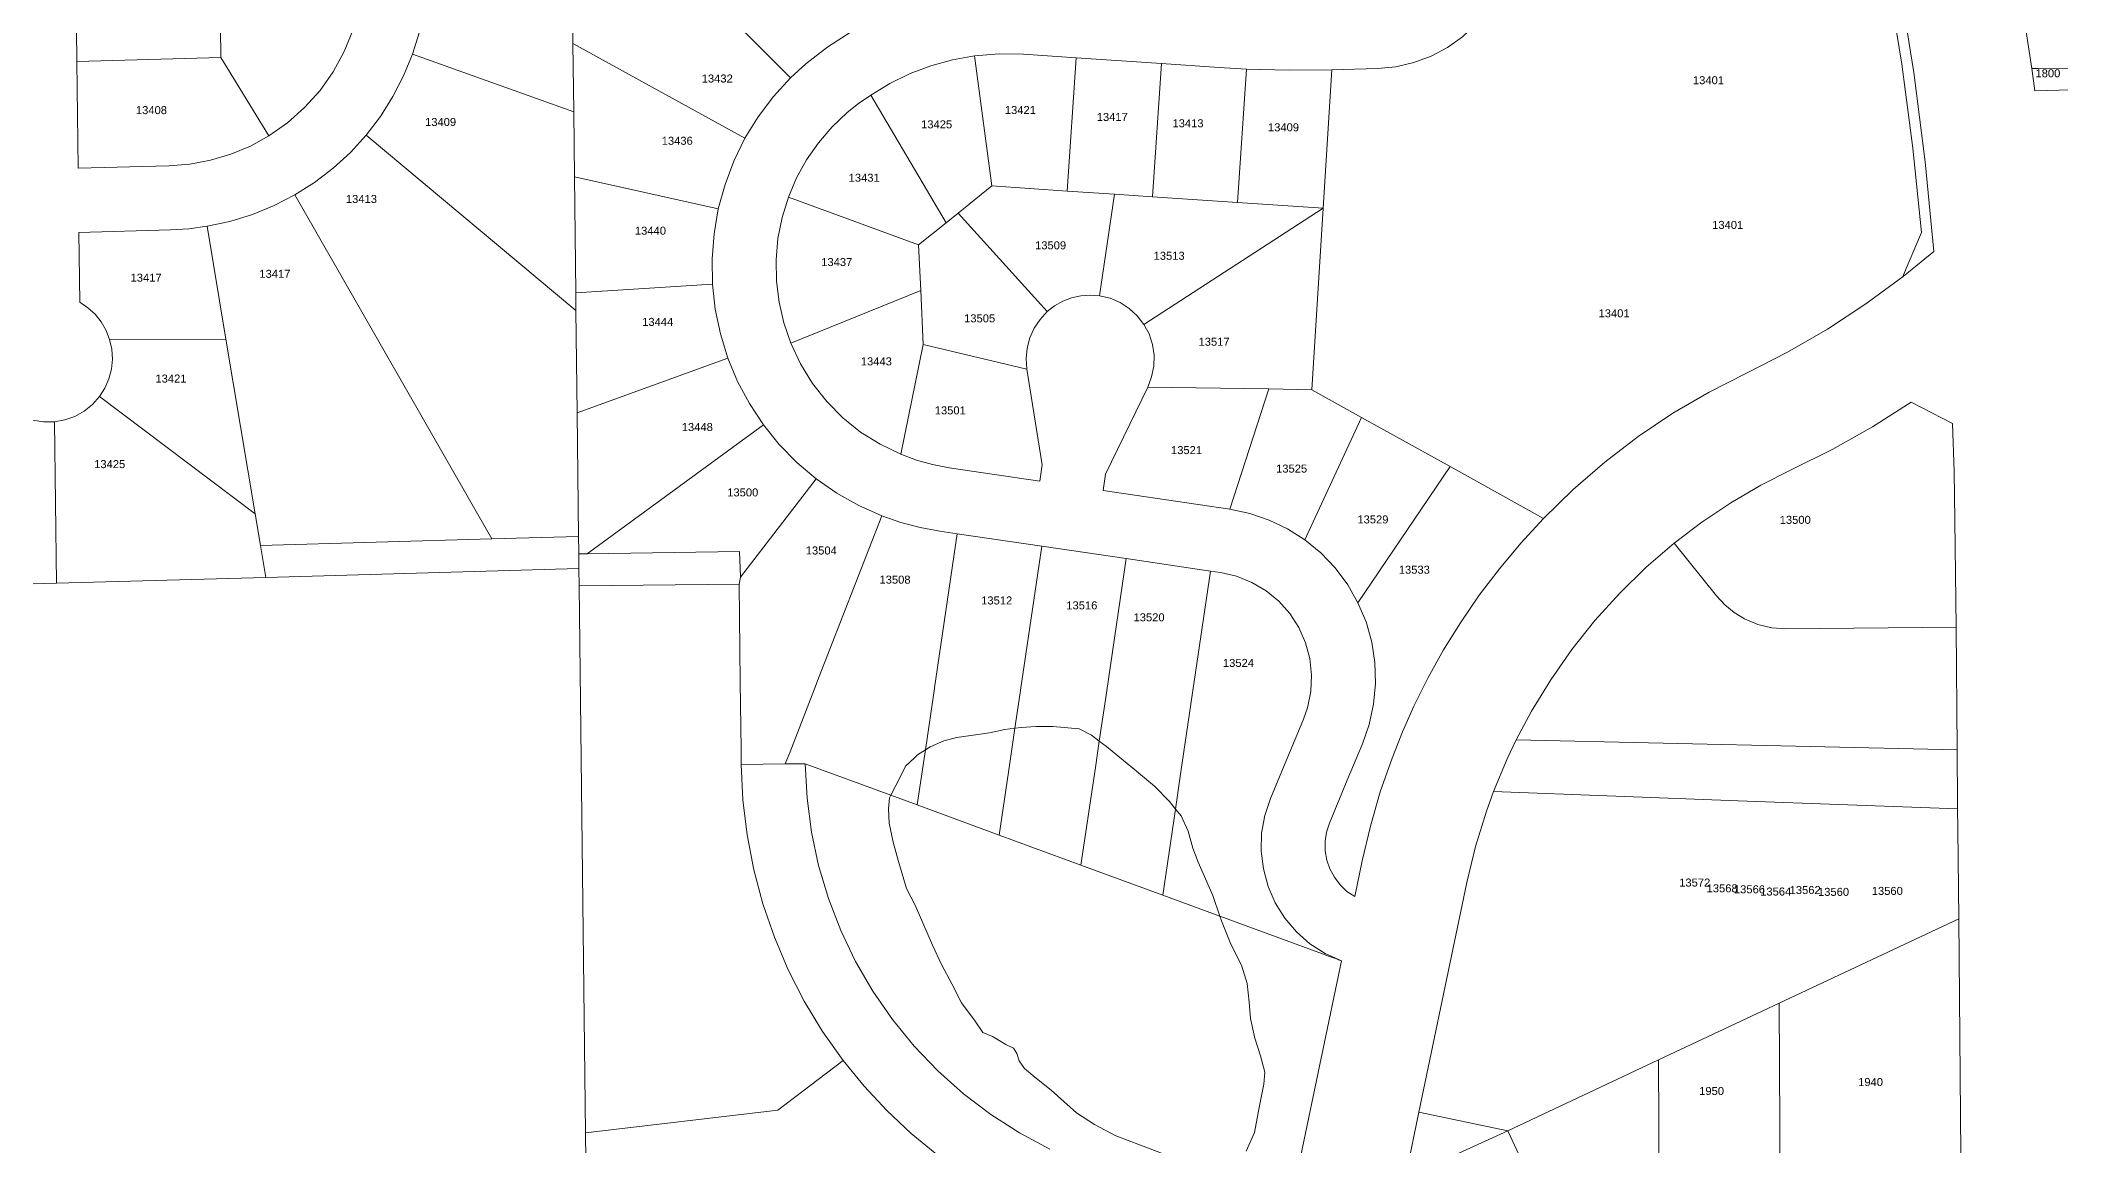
# Model space of a CAD drawing. Header units: feet. Extents: x 865220 to 5618803, y -2240498 to 1935234.
# Drawn here: x 2803852 to 2805746, y 969542 to 970577 of the extents above; entities that cross this region are included whole.
import ezdxf
from ezdxf.enums import TextEntityAlignment as Align

# ---------------------------------------------------------------- set-up
doc = ezdxf.new("R2010")
doc.units = ezdxf.units.FT
doc.header["$LTSCALE"] = 0.015
doc.header["$MEASUREMENT"] = 0
doc.layers.add('Dakota County Addresses', color=7, linetype='Continuous')
doc.layers.add('Dakota County Parcels', color=7, linetype='Continuous')
doc.styles.add('Dimensions 100', font='arial.ttf')

# ---------------------------------------------------------------- blocks, each defined once
blk = doc.blocks.new('ACMAP_ANN_TEMPLATE_Dakota County Addresses')
at = {"layer": 'Dakota County Addresses', "style": 'Dimensions 100'}
blk.add_attdef('DakotaCountyAddress', text='', height=50, dxfattribs=at).set_placement((0, 0), align=Align.CENTER)

msp = doc.modelspace()

# ---------------------------------------------------------------- linework, layer by layer
at = {"layer": 'Dakota County Parcels', "lineweight": 5}
for p, q in [((2804357.7, 970739.9), (2804555.3, 970541.6)), ((2804351.4, 970573.9), (2804350.5, 970653.7)), ((2803886.6, 970557), (2803885.6, 970642)), ((2804021.5, 970560.7), (2804020.5, 970645.6)), ((2804352.2, 970510), (2804351.4, 970573.9)), ((2804351.4, 970573.9), (2804512.7, 970485.1)), ((2803886.6, 970557), (2804021.5, 970560.7)), ((2803887.7, 970457), (2803886.6, 970557)), ((2804021.5, 970560.7), (2804066.4, 970487.4)), ((2804201.1, 970563.9), (2804352.2, 970510)), ((2804569.6, 970554.7), (2804555.3, 970541.6)), ((2804727.9, 970562.2), (2804744, 970440.4)), ((2804773.8, 970563.7), (2804823.2, 970560.3)), ((2804814.8, 970435.6), (2804823.2, 970560.3)), ((2804823.2, 970560.3), (2804903, 970555)), ((2804894.6, 970430.3), (2804903, 970555)), ((2804903, 970555), (2804957.2, 970551.3)), ((2804957.2, 970551.3), (2804982.8, 970549.9)), ((2804974.4, 970424.9), (2804982.8, 970549.9)), ((2805054.6, 970419.5), (2805062.7, 970549.3)), ((2805062.7, 970549.3), (2805105.6, 970550.5)), ((2805721.5, 970529.4), (2805718.7, 970550.3)), ((2804630.5, 970525.6), (2804701.2, 970405.9)), ((2805721.5, 970529.4), (2805756, 970530.4)), ((2804352.9, 970449), (2804352.2, 970510)), ((2804157.7, 970488.1), (2804354.3, 970323.7)), ((2803887.7, 970457), (2803972.7, 970459.3)), ((2804352.9, 970449), (2804487.7, 970418.9)), ((2804354.1, 970340.2), (2804352.9, 970449)), ((2804712.4, 970415), (2804744, 970440.4)), ((2804744, 970440.4), (2804814.8, 970435.6)), ((2804090.8, 970432), (2804275.3, 970109.9)), ((2804553.4, 970430), (2804675.4, 970385.2)), ((2804814.8, 970435.6), (2804859, 970432.7)), ((2804845, 970337.6), (2804859, 970432.7)), ((2804859, 970432.7), (2804894.6, 970430.3)), ((2804894.6, 970430.3), (2804974.4, 970424.9)), ((2804974.4, 970424.9), (2805054.6, 970419.5)), ((2804008.6, 970402.7), (2804026.2, 970297.1)), ((2804675.4, 970385.2), (2804701.2, 970405.9)), ((2804701.2, 970405.9), (2804712.4, 970415)), ((2804712.4, 970415), (2804795.9, 970322.8)), ((2804886.6, 970310.8), (2805054.6, 970419.5)), ((2805044, 970249.6), (2805054.6, 970419.5)), ((2803888.4, 970397), (2803974.3, 970399.3)), ((2803889.2, 970331.5), (2803888.4, 970397)), ((2804675.4, 970385.2), (2804677.4, 970342.5)), ((2805597.6, 970355), (2805615.4, 970396.7)), ((2805598.1, 970355.5), (2805627, 970379)), ((2804354.1, 970340.2), (2804482.2, 970348.4)), ((2804354.3, 970323.7), (2804354.1, 970340.2)), ((2804555.6, 970293.2), (2804677.4, 970342.5)), ((2804677.4, 970342.5), (2804679.7, 970291.9)), ((2804355.4, 970228), (2804354.3, 970323.7)), ((2803917.2, 970296.7), (2804026.2, 970297.1)), ((2804026.2, 970297.1), (2804053.7, 970133.4)), ((2804658.6, 970189.1), (2804679.7, 970291.9)), ((2804679.7, 970291.9), (2804777, 970268.8)), ((2804355.4, 970228), (2804496.7, 970279.2)), ((2804777, 970268.8), (2804791.3, 970179.4)), ((2804850.6, 970170.6), (2804890.2, 970252.1)), ((2804890.2, 970252.1), (2805003.7, 970250.3)), ((2803907.8, 970243.2), (2804053.7, 970133.4)), ((2804967.1, 970137.7), (2805003.7, 970250.3)), ((2805003.7, 970250.3), (2805044, 970249.6)), ((2805044, 970249.6), (2805090.6, 970223.7)), ((2805605.5, 970237.8), (2805644.5, 970218.1)), ((2803867.3, 970068.4), (2803865.5, 970219.5)), ((2804356.8, 970112.1), (2804355.4, 970228)), ((2804367.4, 970097.9), (2804530, 970216.8)), ((2805037.3, 970109.1), (2805090.6, 970223.7)), ((2805090.6, 970223.7), (2805173.6, 970177.6)), ((2804703.9, 970176.5), (2804789, 970164)), ((2804789, 970164), (2804791.3, 970179.4)), ((2805087.2, 970050.1), (2805173.6, 970177.6)), ((2805173.6, 970177.6), (2805261, 970129)), ((2804508.4, 970074), (2804579.4, 970166.3)), ((2804848.4, 970155.2), (2804850.6, 970170.6)), ((2804848.4, 970155.2), (2804967.1, 970137.7)), ((2804053.7, 970133.4), (2804058.7, 970103.8)), ((2805647.7, 970027.2), (2805646.7, 970127.6)), ((2804058.7, 970103.8), (2804275.3, 970109.9)), ((2804058.7, 970103.8), (2804063.7, 970073.9)), ((2804275.3, 970109.9), (2804356.8, 970112.1)), ((2804356.9, 970098.2), (2804356.8, 970112.1)), ((2804695.2, 970117.2), (2804711.7, 970114.7)), ((2804711.7, 970114.7), (2804790.8, 970103.1)), ((2804790.8, 970103.1), (2804869.9, 970091.4)), ((2805383.6, 970105.9), (2805423.3, 970056.5)), ((2804063.7, 970073.9), (2804357.1, 970082.1)), ((2804356.9, 970095.8), (2804356.9, 970098.2)), ((2804356.9, 970095.8), (2804364.7, 970095.9)), ((2804357.1, 970082.1), (2804356.9, 970095.8)), ((2804357.3, 970065.9), (2804357.1, 970082.1)), ((2804364.7, 970095.9), (2804507.5, 970098.2)), ((2804364.7, 970095.9), (2804367.4, 970097.9)), ((2804507.5, 970098.2), (2804508.4, 970074.7)), ((2804869.9, 970091.4), (2804949.1, 970079.7)), ((2803697.5, 970063.7), (2803867.3, 970068.4)), ((2803867.3, 970068.4), (2804063.7, 970073.9)), ((2804357.3, 970065.9), (2804507.3, 970067.6)), ((2804363.2, 969553.7), (2804357.3, 970065.9)), ((2804508.4, 970074), (2804507.3, 970067.6)), ((2804508.4, 970074.7), (2804508.4, 970074)), ((2804949.1, 970079.7), (2804958.3, 970078.3)), ((2805488.3, 970025.7), (2805647.7, 970027.2)), ((2804741.8, 969928.4), (2804756.1, 969931.3)), ((2804771.6, 969933.3), (2804785.4, 969934.2)), ((2804785.4, 969934.2), (2804801.1, 969934.2)), ((2804801.1, 969934.2), (2804825.8, 969932.1)), ((2804825.8, 969932.1), (2804837.4, 969926.1)), ((2804686.2, 969915.3), (2804699, 969920.8)), ((2804699, 969920.8), (2804711.1, 969924)), ((2804711.1, 969924), (2804741.8, 969928.4)), ((2804851.5, 969915.6), (2804867.3, 969902.5)), ((2804509.2, 969898.6), (2804550.4, 969899.1)), ((2804550.4, 969899.1), (2804569.2, 969899.3)), ((2804654.2, 969879), (2804663.3, 969897.3)), ((2804883.3, 969889.4), (2804896.4, 969878.3)), ((2804896.4, 969878.3), (2804910.4, 969863.9)), ((2805214.1, 969873.2), (2805443.4, 969864.7)), ((2804647.1, 969857), (2804648, 969867.4)), ((2804647.8, 969843.6), (2804647.1, 969857)), ((2804674.2, 969860.8), (2804750.9, 969832.6)), ((2805443.4, 969864.7), (2805649.2, 969857.2)), ((2804651.5, 969826), (2804647.8, 969843.6)), ((2804921.5, 969850.4), (2804928.1, 969836.1)), ((2804928.1, 969836.1), (2804932.4, 969820.4)), ((2804656.6, 969807.8), (2804651.5, 969826)), ((2804750.9, 969832.6), (2804827.6, 969804.4)), ((2804932.4, 969820.4), (2804937.4, 969807.2)), ((2804664.1, 969782.5), (2804656.6, 969807.8)), ((2804827.6, 969804.4), (2804904.3, 969776.3)), ((2804937.4, 969807.2), (2804951.3, 969775.9)), ((2805084.2, 969774.9), (2805091.2, 969808.4)), ((2804672.2, 969766.9), (2804664.1, 969782.5)), ((2805144.3, 969573.1), (2805189.1, 969788)), ((2804679.5, 969750.5), (2804672.2, 969766.9)), ((2804688.3, 969729.5), (2804679.5, 969750.5)), ((2804959.2, 969752.2), (2804967.9, 969730.4)), ((2805481.9, 969675.1), (2805650.2, 969754.1)), ((2805652.2, 969533.8), (2805650.2, 969754.1)), ((2804696.9, 969711.2), (2804688.3, 969729.5)), ((2804967.9, 969730.4), (2804977.9, 969710.7)), ((2805054, 969721.3), (2805055.9, 969720.6)), ((2805055.9, 969720.6), (2805057.7, 969719.9)), ((2804706.7, 969693.2), (2804696.9, 969711.2)), ((2804977.9, 969710.7), (2804983.5, 969693.5)), ((2805033.7, 969532.3), (2805071.7, 969714.8)), ((2805057.7, 969719.9), (2805059.6, 969719.2)), ((2805059.6, 969719.2), (2805061.5, 969718.5)), ((2805061.5, 969718.5), (2805063.3, 969717.8)), ((2805063.3, 969717.8), (2805065.2, 969717.1)), ((2805065.2, 969717.1), (2805067.1, 969716.5)), ((2805067.1, 969716.5), (2805069, 969715.8)), ((2805069, 969715.8), (2805071.7, 969714.8)), ((2804715.6, 969675.4), (2804706.7, 969693.2)), ((2804983.5, 969693.5), (2804985.2, 969676)), ((2804728.3, 969658.3), (2804715.6, 969675.4)), ((2804985.2, 969676), (2804986.4, 969660.6)), ((2805368.7, 969622), (2805481.9, 969675.1)), ((2805482.9, 969475.1), (2805481.9, 969675.1)), ((2804735.6, 969647.5), (2804728.3, 969658.3)), ((2804744.7, 969643.9), (2804735.6, 969647.5)), ((2804986.4, 969660.6), (2804990.4, 969642.4)), ((2804757.1, 969636.5), (2804744.7, 969643.9)), ((2804764.3, 969632.9), (2804757.1, 969636.5)), ((2804767.5, 969627.9), (2804764.3, 969632.9)), ((2804769.8, 969621.2), (2804767.5, 969627.9)), ((2804990.4, 969642.4), (2804995.9, 969625.9)), ((2804995.9, 969625.9), (2805000, 969610.6)), ((2804543.4, 969574.9), (2804604.6, 969621.5)), ((2804774.8, 969614), (2804769.8, 969621.2)), ((2804784.3, 969605.7), (2804774.8, 969614)), ((2805000, 969610.6), (2804999.1, 969599.3)), ((2805227.5, 969555.7), (2805368.7, 969622)), ((2805369.8, 969422), (2805368.7, 969622)), ((2804799.8, 969593.7), (2804784.3, 969605.7)), ((2804823.4, 969572.4), (2804799.8, 969593.7)), ((2804999.1, 969599.3), (2804994.5, 969577.4)), ((2804363.2, 969553.7), (2804543.4, 969574.9)), ((2804840.2, 969561.4), (2804823.4, 969572.4)), ((2804994.5, 969577.4), (2804990.1, 969554)), ((2805132.7, 969517), (2805144.3, 969573.1)), ((2805144.3, 969573.1), (2805227.5, 969555.7)), ((2804364.7, 969424.5), (2804363.2, 969553.7)), ((2804860.2, 969551), (2804840.2, 969561.4)), ((2804883.3, 969542), (2804860.2, 969551)), ((2804990.1, 969554), (2804982.5, 969536.4)), ((2805131.6, 969511.9), (2805227.5, 969555.7)), ((2805227.5, 969555.7), (2805304.6, 969391.4)), ((2804905.7, 969533.8), (2804883.3, 969542))]:
    msp.add_line(p, q, dxfattribs=at)
for points in [[(2805718.7, 970550.3), (2805708.4, 970618), (2805696.7, 970685.3), (2805683.4, 970752.4)], [(2805615.4, 970396.7), (2805607.2, 970475.8), (2805596.8, 970554.6), (2805584.2, 970633.1), (2805569.4, 970711.1)], [(2805627, 970379), (2805618.8, 970463), (2805608, 970546.8), (2805594.8, 970630.2), (2805579.2, 970713.2)], [(2805105.6, 970550.5), (2805122.7, 970552.1), (2805139.6, 970556), (2805155.8, 970562), (2805171, 970570.1), (2805185.1, 970580.1), (2805197.7, 970591.9), (2805208.7, 970605.2), (2805217.9, 970619.8), (2805225.1, 970635.5), (2805230.2, 970652), (2805233, 970669), (2805233.7, 970686.3)], [(2804066.4, 970487.4), (2804084, 970499.7), (2804100, 970513.9), (2804114.4, 970529.9), (2804126.8, 970547.4), (2804137.1, 970566.2), (2804145.2, 970586.1), (2804151, 970606.7), (2804154.5, 970627.9), (2804155.4, 970649.3)], [(2804201.1, 970563.9), (2804207.5, 970584.9), (2804212.1, 970606.3), (2804214.7, 970628.1), (2804215.4, 970650)], [(2804612.3, 970584.9), (2804590.2, 970570.8), (2804569.6, 970554.7)], [(2804157.7, 970488.1), (2804171, 970505.5), (2804182.7, 970524.1), (2804192.8, 970543.6), (2804201.1, 970563.9)], [(2804727.9, 970562.2), (2804707.2, 970558.5), (2804687, 970552.9), (2804667.4, 970545.6), (2804648.4, 970536.4), (2804630.5, 970525.6)], [(2804773.8, 970563.7), (2804750.8, 970564.1), (2804727.9, 970562.2)], [(2804555.3, 970541.6), (2804539.3, 970524.1), (2804525.1, 970505.2), (2804512.7, 970485.1)], [(2804982.8, 970549.9), (2805022.7, 970548.9), (2805062.7, 970549.3)], [(2805770.4, 970550.8), (2805763.1, 970550.7), (2805725, 970550.4), (2805718.7, 970550.3)], [(2804630.5, 970525.6), (2804619.2, 970517.7), (2804608.5, 970509.1)], [(2804608.5, 970509.1), (2804594.3, 970495.7), (2804581.6, 970480.9), (2804570.5, 970464.9), (2804561, 970447.9), (2804553.4, 970430)], [(2803972.7, 970459.3), (2803992.4, 970460.9), (2804011.9, 970464.5), (2804030.8, 970470.2), (2804049.1, 970477.8), (2804066.4, 970487.4)], [(2804090.8, 970432), (2804109.3, 970443.8), (2804126.7, 970457.1), (2804142.9, 970471.9), (2804157.7, 970488.1)], [(2804512.7, 970485.1), (2804502.3, 970463.8), (2804494, 970441.7), (2804487.7, 970418.9)], [(2804008.6, 970402.7), (2804030, 970407.2), (2804051, 970413.7), (2804071.3, 970422), (2804090.8, 970432)], [(2804553.4, 970430), (2804547.5, 970410.9), (2804543.6, 970391.3), (2804541.8, 970371.4), (2804542.2, 970351.4), (2804544.6, 970331.5), (2804549.1, 970312.1), (2804555.6, 970293.2)], [(2803974.3, 970399.3), (2803991.5, 970400.4), (2804008.6, 970402.7)], [(2804487.7, 970418.9), (2804483.7, 970395.6), (2804481.8, 970372.1), (2804482.2, 970348.4)], [(2804482.2, 970348.4), (2804484.9, 970324.9), (2804489.7, 970301.8), (2804496.7, 970279.2)], [(2805451.2, 970265.2), (2805489.7, 970284.7), (2805527.1, 970306.3), (2805563.3, 970329.9), (2805598.1, 970355.5)], [(2803917.2, 970296.7), (2803913.9, 970305.2), (2803909.3, 970313.1), (2803903.6, 970320.3), (2803896.8, 970326.4), (2803889.2, 970331.5)], [(2804845, 970337.6), (2804836.2, 970338.3), (2804827.4, 970337.6), (2804818.8, 970335.7), (2804810.6, 970332.5), (2804802.9, 970328.2), (2804795.9, 970322.8)], [(2804886.6, 970310.8), (2804880.4, 970318.9), (2804872.8, 970325.8), (2804864.3, 970331.3), (2804854.9, 970335.3), (2804845, 970337.6)], [(2804795.9, 970322.8), (2804789.2, 970315.5), (2804783.7, 970307.2), (2804779.6, 970298.2), (2804777.1, 970288.6), (2804776.2, 970278.7), (2804777, 970268.8)], [(2804890.2, 970252.1), (2804893.8, 970261.6), (2804895.8, 970271.7), (2804896.1, 970281.9), (2804894.6, 970292.1), (2804891.4, 970301.8), (2804886.6, 970310.8)], [(2803907.8, 970243.2), (2803912.8, 970251.1), (2803916.5, 970259.7), (2803918.9, 970268.8), (2803919.8, 970278.1), (2803919.2, 970287.5), (2803917.2, 970296.7)], [(2804555.6, 970293.2), (2804564.8, 970273.8), (2804576.1, 970255.5), (2804589.3, 970238.7), (2804604.4, 970223.4), (2804621.1, 970210), (2804639.3, 970198.5), (2804658.6, 970189.1)], [(2804496.7, 970279.2), (2804505.8, 970257.4), (2804516.9, 970236.6), (2804530, 970216.8)], [(2805451.2, 970265.2), (2805416.2, 970247.4), (2805382.4, 970227.5), (2805349.9, 970205.7), (2805318.7, 970181.9), (2805289, 970156.3), (2805261, 970129)], [(2803818.8, 970235.5), (2803826.7, 970229.2), (2803835.7, 970224.3), (2803845.3, 970221), (2803855.3, 970219.4), (2803865.5, 970219.5)], [(2803865.5, 970219.5), (2803875.3, 970221.3), (2803884.7, 970224.6), (2803893.4, 970229.5), (2803901.1, 970235.7), (2803907.8, 970243.2)], [(2805493.9, 970174.8), (2805532.1, 970194), (2805569.3, 970215), (2805605.5, 970237.8)], [(2804530, 970216.8), (2804544.8, 970198.4), (2804561.3, 970181.5), (2804579.4, 970166.3)], [(2805646.7, 970127.6), (2805646, 970172.9), (2805644.5, 970218.1)], [(2804658.6, 970189.1), (2804673.3, 970183.7), (2804688.5, 970179.5), (2804703.9, 970176.5)], [(2804579.4, 970166.3), (2804598.8, 970152.8), (2804619.4, 970141.1), (2804641, 970131.5)], [(2805493.9, 970174.8), (2805464.8, 970160.1), (2805436.7, 970143.6), (2805409.6, 970125.5), (2805383.6, 970105.9)], [(2805037.3, 970109.1), (2805021.2, 970119.4), (2805003.9, 970127.6), (2804985.8, 970133.8), (2804967.1, 970137.7)], [(2804550.4, 969899.1), (2804554.9, 969910.6), (2804579.4, 969973.6), (2804580.1, 969975.3), (2804641, 970131.5)], [(2804641, 970131.5), (2804658.7, 970125.4), (2804676.8, 970120.6), (2804695.2, 970117.2)], [(2805261, 970129), (2805239.8, 970106), (2805219.7, 970082), (2805200.8, 970057.1), (2805183.2, 970031.4)], [(2804674.2, 969860.8), (2804680.6, 969904.1), (2804681.8, 969912.4), (2804690.3, 969969.7), (2804690.4, 969970.4), (2804711.7, 970114.7)], [(2804750.9, 969832.6), (2804760.8, 969900), (2804765.6, 969932.6), (2804770.5, 969965.6), (2804770.9, 969968.1), (2804790.8, 970103.1)], [(2805087.2, 970050.1), (2805077.6, 970067), (2805065.9, 970082.7), (2805052.4, 970096.8), (2805037.3, 970109.1)], [(2805383.6, 970105.9), (2805357.3, 970083.3), (2805332.5, 970059.1), (2805309.3, 970033.5), (2805287.7, 970006.4), (2805267.8, 969978), (2805249.7, 969948.5), (2805235.4, 969921.7), (2805227, 969903.9), (2805214.1, 969873.2)], [(2804827.6, 969804.4), (2804841.1, 969895.9), (2804844.7, 969920.6), (2804850.8, 969961.5), (2804851.4, 969965.7), (2804869.9, 970091.4)], [(2804507.3, 970067.6), (2804508.3, 969975.6), (2804509.1, 969912.9), (2804509.2, 969898.6)], [(2804904.3, 969776.3), (2804916.2, 969856.9), (2804921.3, 969891.8), (2804930.7, 969955.1), (2804931, 969957.3), (2804949.1, 970079.7)], [(2805036, 969941), (2805039.8, 969951.8), (2805042.9, 969966.9), (2805043.7, 969982.4), (2805042, 969997.8), (2805038, 970012.7), (2805031.7, 970026.9), (2805023.3, 970039.9), (2805013.1, 970051.5), (2805001.1, 970061.3), (2804987.8, 970069.2), (2804973.4, 970074.9), (2804958.3, 970078.3)], [(2805091.4, 969917.9), (2805097.8, 969936.2), (2805101.8, 969955.1), (2805103.6, 969974.6), (2805103, 969994), (2805100.1, 970013.3), (2805094.8, 970032.1), (2805087.2, 970050.1)], [(2805423.3, 970056.5), (2805431, 970048.1), (2805439.9, 970040.9), (2805449.6, 970034.9)], [(2805183.2, 970031.4), (2805167.5, 970006), (2805153, 969980), (2805139.7, 969953.4), (2805128.9, 969929.2), (2805119.1, 969904.5), (2805108.1, 969873), (2805098.8, 969840.9), (2805091.2, 969808.4)], [(2805449.6, 970034.9), (2805449.6, 970034.9), (2805462, 970029.8), (2805475, 970026.6), (2805488.3, 970025.7)], [(2805648.7, 969912.3), (2805648.7, 969912.3), (2805647.7, 970027.2)], [(2804756.1, 969931.3), (2804765.6, 969932.6), (2804771.6, 969933.3)], [(2805005.2, 969866.9), (2805013.6, 969887), (2805036, 969941)], [(2804674.5, 969907.6), (2804681.8, 969912.4), (2804686.2, 969915.3)], [(2804837.4, 969926.1), (2804844.7, 969920.6), (2804851.5, 969915.6)], [(2805060.6, 969843.8), (2805077.2, 969883.8), (2805091.4, 969917.9)], [(2805235.4, 969921.7), (2805235.4, 969921.7), (2805648.7, 969912.3)], [(2805649.2, 969857.2), (2805649.2, 969862.2), (2805648.7, 969912.3)], [(2804604.6, 969621.5), (2804585.4, 969648.5), (2804568.3, 969676.9), (2804553.2, 969706.3), (2804540.2, 969736.8), (2804529.4, 969768.1), (2804520.9, 969800.1), (2804514.7, 969832.7), (2804510.8, 969865.5), (2804509.2, 969898.6)], [(2804569.2, 969899.3), (2804649.3, 969869.9), (2804674.2, 969860.8)], [(2804798.4, 969538.5), (2804770.1, 969553.6), (2804743, 969570.9), (2804717.4, 969590.3), (2804693.4, 969611.7), (2804671.1, 969634.9), (2804650.8, 969659.9), (2804632.5, 969686.3), (2804616.3, 969714.1), (2804602.4, 969743.1), (2804590.9, 969773.1), (2804581.7, 969803.9), (2804575, 969835.3), (2804570.9, 969867.2), (2804569.2, 969899.3)], [(2804663.3, 969897.3), (2804671.3, 969904.6), (2804674.5, 969907.6)], [(2804867.3, 969902.5), (2804877.7, 969894), (2804883.3, 969889.4)], [(2804648, 969867.4), (2804649.3, 969869.9), (2804654.2, 969879)], [(2805214.1, 969873.2), (2805207.5, 969854.9), (2805197.2, 969821.7), (2805189.1, 969788)], [(2804910.4, 969863.9), (2804916.2, 969856.9), (2804921.5, 969850.4)], [(2805005.2, 969866.9), (2804999.9, 969850.9), (2804996.9, 969834.3), (2804996.5, 969817.5), (2804998.5, 969800.8), (2805002.9, 969784.5), (2805009.6, 969769.1), (2805018.6, 969754.8), (2805029.5, 969741.9), (2805042.2, 969730.8), (2805056.3, 969721.7), (2805071.7, 969714.8)], [(2805650.2, 969754.1), (2805649.4, 969838.7), (2805649.2, 969857.2)], [(2805060.6, 969843.8), (2805057.8, 969835.4), (2805056.5, 969826.7), (2805056.6, 969817.8), (2805058.1, 969809.1), (2805060.9, 969800.8), (2805065.1, 969793), (2805070.5, 969785.9), (2805076.9, 969779.8), (2805084.2, 969774.9)], [(2804904.3, 969776.3), (2804957.8, 969756.6), (2805054, 969721.3)], [(2804951.3, 969775.9), (2804957.8, 969756.6), (2804959.2, 969752.2)], [(2804604.6, 969621.5), (2804624.3, 969597.3), (2804645.6, 969574.5), (2804668.4, 969553.2), (2804692.6, 969533.4), (2804718.1, 969515.3), (2804744.7, 969499), (2804772.3, 969484.5)]]:
    msp.add_lwpolyline(points, dxfattribs=at)

# ---------------------------------------------------------------- block references
at = {"layer": 'Dakota County Addresses', "lineweight": 5, "xscale": 0.15, "yscale": 0.15, "zscale": 0.15}
for p, values in [((2804486.7, 970537.3), {'DakotaCountyAddress': '13432'}), ((2805415.7, 970535.7), {'DakotaCountyAddress': '13401'}), ((2805733.8, 970542.2), {'DakotaCountyAddress': '1800'}), ((2803956.4, 970507.7), {'DakotaCountyAddress': '13408'}), ((2804227.4, 970496.6), {'DakotaCountyAddress': '13409'}), ((2804692.3, 970494.4), {'DakotaCountyAddress': '13425'}), ((2804770.8, 970507.8), {'DakotaCountyAddress': '13421'}), ((2804856.9, 970501.3), {'DakotaCountyAddress': '13417'}), ((2804927.9, 970495.4), {'DakotaCountyAddress': '13413'}), ((2805017.4, 970491.6), {'DakotaCountyAddress': '13409'}), ((2804449.2, 970479), {'DakotaCountyAddress': '13436'}), ((2804624.4, 970444.4), {'DakotaCountyAddress': '13431'}), ((2804153.2, 970424.5), {'DakotaCountyAddress': '13413'}), ((2804424.1, 970394.8), {'DakotaCountyAddress': '13440'}), ((2805433.7, 970400.2), {'DakotaCountyAddress': '13401'}), ((2804799.1, 970381.1), {'DakotaCountyAddress': '13509'}), ((2804598.7, 970365.4), {'DakotaCountyAddress': '13437'}), ((2804910.2, 970371.3), {'DakotaCountyAddress': '13513'}), ((2803951.4, 970350.8), {'DakotaCountyAddress': '13417'}), ((2804072.1, 970354.4), {'DakotaCountyAddress': '13417'}), ((2804430.9, 970309.4), {'DakotaCountyAddress': '13444'}), ((2804732.6, 970312.7), {'DakotaCountyAddress': '13505'}), ((2805327.2, 970317.4), {'DakotaCountyAddress': '13401'}), ((2804952.3, 970290.8), {'DakotaCountyAddress': '13517'}), ((2804635.8, 970272.4), {'DakotaCountyAddress': '13443'}), ((2803974.7, 970256.3), {'DakotaCountyAddress': '13421'}), ((2804705.1, 970226.5), {'DakotaCountyAddress': '13501'}), ((2804468, 970210.9), {'DakotaCountyAddress': '13448'}), ((2804926.5, 970189.3), {'DakotaCountyAddress': '13521'}), ((2803917.3, 970176.2), {'DakotaCountyAddress': '13425'}), ((2805025, 970172), {'DakotaCountyAddress': '13525'}), ((2804510.6, 970149.7), {'DakotaCountyAddress': '13500'}), ((2805101.2, 970124.4), {'DakotaCountyAddress': '13529'}), ((2805497, 970124), {'DakotaCountyAddress': '13500'}), ((2804584.2, 970095.3), {'DakotaCountyAddress': '13504'}), ((2805140, 970077.3), {'DakotaCountyAddress': '13533'}), ((2804653.3, 970068), {'DakotaCountyAddress': '13508'}), ((2804748.6, 970048.5), {'DakotaCountyAddress': '13512'}), ((2804828.4, 970043.9), {'DakotaCountyAddress': '13516'}), ((2804891.4, 970032.7), {'DakotaCountyAddress': '13520'}), ((2804975.2, 969990), {'DakotaCountyAddress': '13524'}), ((2805402.8, 969784.3), {'DakotaCountyAddress': '13572'}), ((2805428.5, 969778.9), {'DakotaCountyAddress': '13568'}), ((2805454.1, 969778), {'DakotaCountyAddress': '13566'}), ((2805478.7, 969775.9), {'DakotaCountyAddress': '13564'}), ((2805506.3, 969777.3), {'DakotaCountyAddress': '13562'}), ((2805532.9, 969775.6), {'DakotaCountyAddress': '13560'}), ((2805583.3, 969776.5), {'DakotaCountyAddress': '13560'}), ((2805418.6, 969589.1), {'DakotaCountyAddress': '1950'}), ((2805567.6, 969597.5), {'DakotaCountyAddress': '1940'})]:
    msp.add_blockref('ACMAP_ANN_TEMPLATE_Dakota County Addresses', p, dxfattribs=at).add_auto_attribs(values)

doc.saveas('drawing.dxf')
